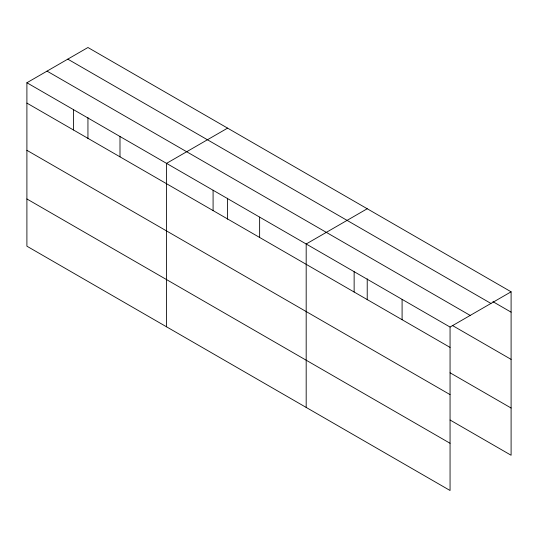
<?xml version="1.0" encoding="UTF-8"?>
<svg xmlns="http://www.w3.org/2000/svg" width="538" height="538" viewBox="0 0 538 538"><rect width="100%" height="100%" fill="white"/><g stroke="black" fill="none" stroke-linecap="round" stroke-linejoin="round"><path stroke-width="0.81" d="M26.9 82.751L450.057 327.057L450.057 490.495L26.9 246.189L26.9 82.751L87.943 47.505L511.1 291.811L511.1 455.249L450.064 420.01M227.587 128.131L166.538 163.37L166.538 326.808M367.225 208.751L306.183 243.996L306.183 407.427M450.057 327.057L511.1 291.811M492.936 301.663L511.1 312.154M67.801 59.14L490.952 303.445M47.048 71.124L470.199 315.429M452.243 325.396L511.1 359.377M26.9 103.094L450.057 347.4M450.064 372.787L511.1 408.026M26.9 150.31L450.057 394.616M26.9 198.966L450.057 443.272M402.094 299.37L402.094 319.713M367.225 278.825L367.225 299.8M354.139 271.683L354.139 292.02M259.632 217.123L259.632 237.46M227.587 198.206L227.587 219.174M213.088 190.244L213.088 210.587M119.994 136.497L119.994 156.84M87.943 117.587L87.943 138.555M73.444 109.624L73.444 129.967"/></g></svg>
